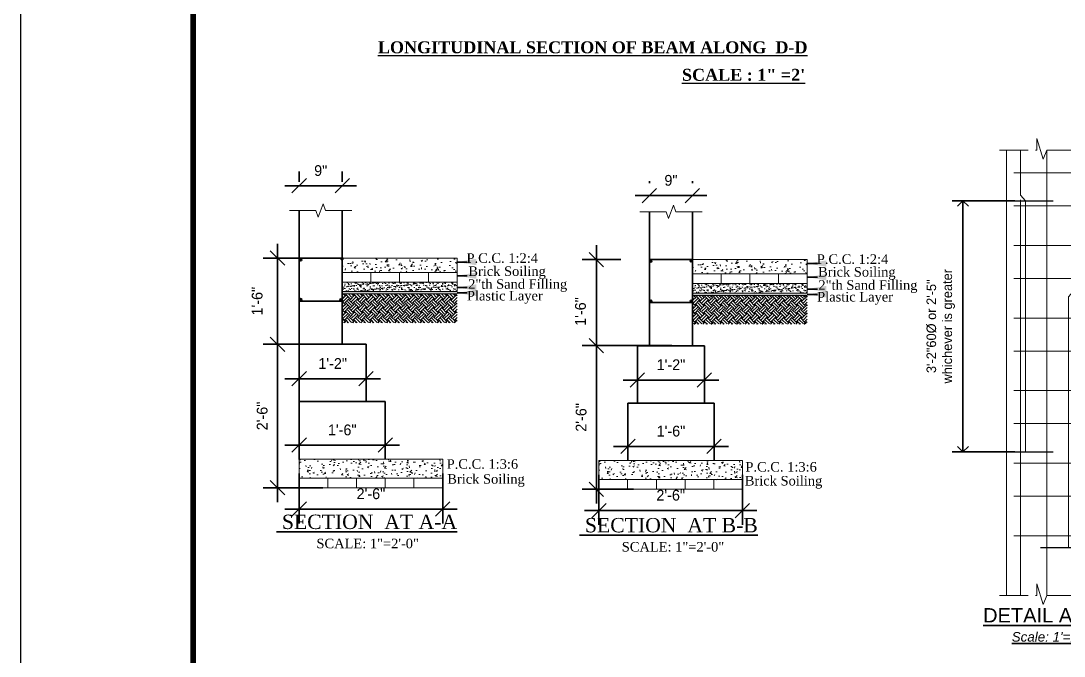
# Model space of a CAD drawing. Header units: inches. Extents: x -9998782 to 66725, y -6520505 to 8308.
# Drawn here: x -4996473 to -4995601, y -3258970 to -3258439 of the extents above; entities that cross this region are included whole.
import ezdxf
from ezdxf.enums import TextEntityAlignment as Align

# ---------------------------------------------------------------- set-up
doc = ezdxf.new("R2010")
doc.units = ezdxf.units.IN
doc.header["$LTSCALE"] = 2
doc.header["$MEASUREMENT"] = 0
doc.header["$PDMODE"] = 34
doc.linetypes.add('ACAD_ISO02W100', pattern=[15, 12, -3])
doc.linetypes.add('DASHDOTX2', pattern=[50.8, 25.4, -12.7, 0, -12.7])
doc.layers.get('0').update_dxf_attribs({"linetype": 'CONTINUOUS'})
doc.layers.get('DEFPOINTS').update_dxf_attribs({"color": 141, "linetype": 'CONTINUOUS'})
for name, color, linetype, lineweight in [('CEN_LINE', 131, 'DASHDOTX2', 13), ('DIM_LINE', 173, 'CONTINUOUS', 20), ('HATCH', 60, 'ACAD_ISO02W100', 13), ('OUTLINE', 1, 'CONTINUOUS', 25), ('Rebars', 1, 'CONTINUOUS', 13), ('STIRRUPS', 14, 'CONTINUOUS', 18), ('TEXT', 181, 'CONTINUOUS', 25), ('texts', 152, 'CONTINUOUS', 35), ('TRENCH', 1, 'CONTINUOUS', 35), ('WALL ELV', 20, 'CONTINUOUS', 20), ('WALL SEC', 2, 'CONTINUOUS', 35)]:
    doc.layers.add(name, color=color, linetype=linetype, lineweight=lineweight)
doc.layers.add('DIM', color=5, linetype='CONTINUOUS')
doc.styles.add('Capt 1', font='arial.ttf', dxfattribs={"height": 12})
doc.styles.add('NIR', font='COPRGTL.TTF')
doc.styles.add('ordinary', font='times.ttf')
doc.styles.add('PRABIN', font='BKANT.TTF', dxfattribs={"height": 8})
doc.styles.add('STYLE1', font='arialbd.ttf')
doc.styles.add('TIMES', font='times.ttf')
doc.dimstyles.new("Copy of S-2'", dxfattribs={"dimscale": 96, "dimtxt": 9, "dimasz": 0.09375, "dimexe": 0.09375, "dimexo": 0.09375, "dimgap": 0.0625, "dimtad": 1, "dimdec": 0, "dimlfac": 0.25, "dimzin": 3, "dimdsep": 46, "dimlunit": 3, "dimtxsty": 'PRABIN', "dimblk": 'OPEN90', "dimcen": 0.09375, "dimdle": 0.09375, "dimclrd": 256, "dimclre": 34, "dimclrt": 256, "dimadec": 0, "dimazin": 1, "dimtfac": 1, "dimtdec": 0, "dimtix": 1, "dimtmove": 0, "dimatfit": 3, "dimldrblk": 'DOTSMALL', "dimfxl": 1, "dimtolj": 1, "dimtzin": 1, "dimarcsym": 0})
doc.dimstyles.new('nir', dxfattribs={"dimtxt": 7, "dimasz": 3, "dimexe": 3, "dimexo": 3, "dimgap": 2, "dimtad": 1, "dimdec": 0, "dimzin": 3, "dimlunit": 4, "dimtxsty": 'TIMES', "dimblk": 'OBLIQUE', "dimcen": 2.5, "dimdle": 3, "dimclrt": 3, "dimadec": 0, "dimazin": 0, "dimtfac": 1, "dimtdec": 0, "dimtmove": 2, "dimatfit": 3, "dimfxl": 1, "dimarcsym": 0})
doc.dimstyles.new('nir 96', dxfattribs={"dimscale": 4, "dimtxt": 1.75, "dimasz": 1, "dimexe": 1, "dimexo": 2, "dimgap": 0.5, "dimtad": 1, "dimdec": 0, "dimzin": 3, "dimlunit": 4, "dimtxsty": 'ordinary', "dimblk": 'DOT', "dimcen": 2.5, "dimdle": 3, "dimclrt": 3, "dimadec": 0, "dimazin": 0, "dimtfac": 1, "dimtdec": 0, "dimtix": 1, "dimtmove": 2, "dimatfit": 3, "dimfxl": 3, "dimfxlon": 1, "dimarcsym": 0})

# ---------------------------------------------------------------- blocks, each defined once
blk = doc.blocks.new('_Open90')
at = {"color": 0, "linetype": 'ByBlock', "lineweight": -2}
for p, q in [((0, 0), (-1, 0)), ((-0.5, 0.5), (0, 0)), ((0, 0), (-0.5, -0.5))]:
    blk.add_line(p, q, dxfattribs=at)
blk = doc.blocks.new('*D88')
at = {"layer": 'DEFPOINTS', "color": 0, "lineweight": 35, "transparency": 16777216}
for p in [(91107.77, -154925.31), (91176.36, -154925.31), (91107.77, -155135.3)]:
    blk.add_point(p, dxfattribs=at)
at = {"layer": 'DIM', "color": 34, "lineweight": -2, "transparency": 16777216}
for p, q in [((91116.77, -154925.31), (91185.36, -154925.31)), ((91116.77, -155135.3), (91185.36, -155135.3))]:
    blk.add_line(p, q, dxfattribs=at)
at = {"layer": 'DIM', "lineweight": -2, "transparency": 16777216}
blk.add_line((91176.36, -155126.3), (91176.36, -154934.31), dxfattribs=at)
at = {"layer": 'DIM', "lineweight": -2, "transparency": 16777216, "xscale": 9, "yscale": 9, "zscale": 9}
for p, rotation in [((91176.36, -154925.31), 90), ((91176.36, -155135.3), 270)]:
    blk.add_blockref('_Open90', p, dxfattribs=dict(at, rotation=rotation))
at = {"layer": 'DIM', "transparency": 16777216, "insert": (91157.72, -155030.31), "char_height": 8, "attachment_point": 5, "rotation": 90, "style": 'PRABIN'}
blk.add_mtext('\\A1;(Ld) 3\'-2"60%%C or 2\'-5" \\Pwhichever is greater', dxfattribs=at)
blk = doc.blocks.new('_DOTSMALL')
at = {"color": 0, "linetype": 'ByBlock', "const_width": 0.5}
blk.add_lwpolyline([(-0.0625, 0, 1), (0.0625, 0, 1)], format="xyb", close=True, dxfattribs=at)
blk = doc.blocks.new('*D89')
at = {"layer": 'DEFPOINTS', "color": 0, "lineweight": 35, "transparency": 16777216}
for p in [(91019.78, -154849.42), (91072.05, -154849.42), (91072.05, -155059.4)]:
    blk.add_point(p, dxfattribs=at)
at = {"layer": 'DIM', "color": 34, "lineweight": -2, "transparency": 16777216}
for p, q in [((91063.05, -154849.42), (91010.78, -154849.42)), ((91063.05, -155059.4), (91010.78, -155059.4))]:
    blk.add_line(p, q, dxfattribs=at)
at = {"layer": 'DIM', "lineweight": -2, "transparency": 16777216}
blk.add_line((91019.78, -155050.4), (91019.78, -154858.42), dxfattribs=at)
at = {"layer": 'DIM', "lineweight": -2, "transparency": 16777216, "xscale": 9, "yscale": 9, "zscale": 9}
for p, rotation in [((91019.78, -154849.42), 90), ((91019.78, -155059.4), 270)]:
    blk.add_blockref('_Open90', p, dxfattribs=dict(at, rotation=rotation))
at = {"layer": 'DIM', "transparency": 16777216, "insert": (91001.19, -154954.41), "char_height": 8, "attachment_point": 5, "rotation": 90, "style": 'PRABIN'}
blk.add_mtext('\\A1;3\'-2"60%%C or 2\'-5" \\Pwhichever is greater', dxfattribs=at)
blk = doc.blocks.new('_Oblique')
at = {"color": 0, "linetype": 'ByBlock', "lineweight": -2}
blk.add_line((-0.5, -0.5), (0.5, 0.5), dxfattribs=at)
blk = doc.blocks.new('*D65')
at = {"layer": 'DEFPOINTS', "color": 0, "transparency": 16777216}
for p in [(64254.59, -81182.21), (64245.59, -81185.62), (64254.59, -81185.62)]:
    blk.add_point(p, dxfattribs=at)
at = {"layer": 'DIM_LINE', "color": 0, "lineweight": -2, "transparency": 16777216}
for p, q in [((64245.59, -81179.62), (64245.59, -81179.21)), ((64254.59, -81179.62), (64254.59, -81179.21)), ((64242.59, -81182.21), (64257.59, -81182.21))]:
    blk.add_line(p, q, dxfattribs=at)
at = {"layer": 'DIM_LINE', "color": 0, "lineweight": -2, "transparency": 16777216, "xscale": 3, "yscale": 3, "zscale": 3, "rotation": 180}
blk.add_blockref('_Oblique', (64245.59, -81182.21), dxfattribs=at)
at = {"layer": 'DIM_LINE', "color": 0, "lineweight": -2, "transparency": 16777216, "xscale": 3, "yscale": 3, "zscale": 3}
blk.add_blockref('_Oblique', (64254.59, -81182.21), dxfattribs=at)
at = {"layer": 'DIM_LINE', "color": 3, "transparency": 16777216, "insert": (64250.09, -81179.05), "char_height": 2.25, "attachment_point": 5, "style": 'NIR'}
blk.add_mtext('9"', dxfattribs=at)
blk = doc.blocks.new('*D57')
at = {"layer": 'DEFPOINTS', "color": 0, "transparency": 16777216}
for p in [(64234.52, -81195.59), (64245.59, -81195.59), (64245.34, -81213.59)]:
    blk.add_point(p, dxfattribs=at)
at = {"layer": 'DIM_LINE', "color": 0, "lineweight": -2, "transparency": 16777216}
for p, q in [((64234.52, -81216.59), (64234.52, -81192.59)), ((64239.59, -81195.59), (64231.52, -81195.59)), ((64239.34, -81213.59), (64231.52, -81213.59))]:
    blk.add_line(p, q, dxfattribs=at)
at = {"layer": 'DIM_LINE', "color": 0, "lineweight": -2, "transparency": 16777216, "xscale": 3, "yscale": 3, "zscale": 3}
for p, rotation in [((64234.52, -81195.59), 90), ((64234.52, -81213.59), 270)]:
    blk.add_blockref('_Oblique', p, dxfattribs=dict(at, rotation=rotation))
at = {"layer": 'DIM_LINE', "color": 3, "transparency": 16777216, "insert": (64231.19, -81206.46), "char_height": 2.25, "attachment_point": 5, "rotation": 90, "style": 'NIR'}
blk.add_mtext('1\'-6"', dxfattribs=at)
blk = doc.blocks.new('*D58')
at = {"layer": 'DEFPOINTS', "color": 0, "transparency": 16777216}
for p in [(64235.04, -81234.61), (64265.04, -81234.61), (64265.04, -81248.06)]:
    blk.add_point(p, dxfattribs=at)
at = {"layer": 'DIM_LINE', "color": 0, "lineweight": -2, "transparency": 16777216}
for p, q in [((64235.04, -81240.61), (64235.04, -81251.06)), ((64265.04, -81240.61), (64265.04, -81251.06)), ((64232.04, -81248.06), (64268.04, -81248.06))]:
    blk.add_line(p, q, dxfattribs=at)
at = {"layer": 'DIM_LINE', "color": 0, "lineweight": -2, "transparency": 16777216, "xscale": 3, "yscale": 3, "zscale": 3, "rotation": 180}
blk.add_blockref('_Oblique', (64235.04, -81248.06), dxfattribs=at)
at = {"layer": 'DIM_LINE', "color": 0, "lineweight": -2, "transparency": 16777216, "xscale": 3, "yscale": 3, "zscale": 3}
blk.add_blockref('_Oblique', (64265.04, -81248.06), dxfattribs=at)
at = {"layer": 'DIM_LINE', "color": 3, "transparency": 16777216, "insert": (64250.04, -81244.86), "char_height": 2.25, "attachment_point": 5, "style": 'NIR'}
blk.add_mtext('2\'-6"', dxfattribs=at)
blk = doc.blocks.new('*D59')
at = {"layer": 'DEFPOINTS', "color": 0, "transparency": 16777216}
for p in [(64256.3, -81213.59), (64234.52, -81243.59), (64248.25, -81243.59)]:
    blk.add_point(p, dxfattribs=at)
at = {"layer": 'DIM_LINE', "color": 0, "lineweight": -2, "transparency": 16777216}
for p, q in [((64234.52, -81210.59), (64234.52, -81246.59)), ((64250.3, -81213.59), (64231.52, -81213.59)), ((64242.25, -81243.59), (64231.52, -81243.59))]:
    blk.add_line(p, q, dxfattribs=at)
at = {"layer": 'DIM_LINE', "color": 0, "lineweight": -2, "transparency": 16777216, "xscale": 3, "yscale": 3, "zscale": 3}
for p, rotation in [((64234.52, -81213.59), 90), ((64234.52, -81243.59), 270)]:
    blk.add_blockref('_Oblique', p, dxfattribs=dict(at, rotation=rotation))
at = {"layer": 'DIM_LINE', "color": 3, "transparency": 16777216, "insert": (64231.32, -81228.59), "char_height": 2.25, "attachment_point": 5, "rotation": 90, "style": 'NIR'}
blk.add_mtext('2\'-6"', dxfattribs=at)
blk = doc.blocks.new('_Dot')
at = {"layer": 'TEXT', "color": 0, "lineweight": -2}
blk.add_line((-0.5, 0), (-1, 0), dxfattribs=at)
at = {"layer": 'TEXT', "color": 0, "const_width": 0.5}
blk.add_lwpolyline([(-0.25, 0, 1), (0.25, 0, 1)], format="xyb", close=True, dxfattribs=at)
blk = doc.blocks.new('*D60')
at = {"layer": 'DEFPOINTS', "color": 0, "transparency": 16777216}
for p in [(64243.09, -81213.55), (64257.09, -81213.55), (64257.09, -81220.78)]:
    blk.add_point(p, dxfattribs=at)
at = {"layer": 'DIM_LINE', "color": 0, "lineweight": -2, "transparency": 16777216}
for p, q in [((64240.09, -81220.78), (64260.09, -81220.78)), ((64243.09, -81219.55), (64243.09, -81223.78)), ((64257.09, -81219.55), (64257.09, -81223.78))]:
    blk.add_line(p, q, dxfattribs=at)
at = {"layer": 'DIM_LINE', "color": 0, "lineweight": -2, "transparency": 16777216, "xscale": 3, "yscale": 3, "zscale": 3, "rotation": 180}
blk.add_blockref('_Oblique', (64243.09, -81220.78), dxfattribs=at)
at = {"layer": 'DIM_LINE', "color": 0, "lineweight": -2, "transparency": 16777216, "xscale": 3, "yscale": 3, "zscale": 3}
blk.add_blockref('_Oblique', (64257.09, -81220.78), dxfattribs=at)
at = {"layer": 'DIM_LINE', "color": 3, "transparency": 16777216, "insert": (64250.09, -81217.58), "char_height": 2.25, "attachment_point": 5, "style": 'NIR'}
blk.add_mtext('1\'-2"', dxfattribs=at)
blk = doc.blocks.new('*D61')
at = {"layer": 'DEFPOINTS', "color": 0, "transparency": 16777216}
for p in [(64241.09, -81225.55), (64259.09, -81225.55), (64259.09, -81234.64)]:
    blk.add_point(p, dxfattribs=at)
at = {"layer": 'DIM_LINE', "color": 0, "lineweight": -2, "transparency": 16777216}
for p, q in [((64241.09, -81231.55), (64241.09, -81237.64)), ((64259.09, -81231.55), (64259.09, -81237.64)), ((64238.09, -81234.64), (64262.09, -81234.64))]:
    blk.add_line(p, q, dxfattribs=at)
at = {"layer": 'DIM_LINE', "color": 0, "lineweight": -2, "transparency": 16777216, "xscale": 3, "yscale": 3, "zscale": 3, "rotation": 180}
blk.add_blockref('_Oblique', (64241.09, -81234.64), dxfattribs=at)
at = {"layer": 'DIM_LINE', "color": 0, "lineweight": -2, "transparency": 16777216, "xscale": 3, "yscale": 3, "zscale": 3}
blk.add_blockref('_Oblique', (64259.09, -81234.64), dxfattribs=at)
at = {"layer": 'DIM_LINE', "color": 3, "transparency": 16777216, "insert": (64250.09, -81231.47), "char_height": 2.25, "attachment_point": 5, "style": 'NIR'}
blk.add_mtext('1\'-6"', dxfattribs=at)
blk = doc.blocks.new('*D66')
at = {"layer": 'DEFPOINTS', "color": 0, "transparency": 16777216}
for p in [(64181.38, -81180.18), (64172.38, -81185.32), (64181.38, -81185.32)]:
    blk.add_point(p, dxfattribs=at)
at = {"layer": 'DIM_LINE', "color": 0, "lineweight": -2, "transparency": 16777216}
for p, q in [((64172.38, -81179.32), (64172.38, -81177.18)), ((64181.38, -81179.32), (64181.38, -81177.18)), ((64169.38, -81180.18), (64184.38, -81180.18))]:
    blk.add_line(p, q, dxfattribs=at)
at = {"layer": 'DIM_LINE', "color": 0, "lineweight": -2, "transparency": 16777216, "xscale": 3, "yscale": 3, "zscale": 3, "rotation": 180}
blk.add_blockref('_Oblique', (64172.38, -81180.18), dxfattribs=at)
at = {"layer": 'DIM_LINE', "color": 0, "lineweight": -2, "transparency": 16777216, "xscale": 3, "yscale": 3, "zscale": 3}
blk.add_blockref('_Oblique', (64181.38, -81180.18), dxfattribs=at)
at = {"layer": 'DIM_LINE', "color": 3, "transparency": 16777216, "insert": (64176.88, -81177.01), "char_height": 2.25, "attachment_point": 5, "style": 'NIR'}
blk.add_mtext('9"', dxfattribs=at)
blk = doc.blocks.new('*D62')
at = {"layer": 'DEFPOINTS', "color": 0, "transparency": 16777216}
for p in [(64191.4, -81213.29), (64167.85, -81243.29), (64183.34, -81243.29)]:
    blk.add_point(p, dxfattribs=at)
at = {"layer": 'DIM_LINE', "color": 0, "lineweight": -2, "transparency": 16777216}
for p, q in [((64167.85, -81210.29), (64167.85, -81246.29)), ((64185.4, -81213.29), (64164.85, -81213.29)), ((64177.34, -81243.29), (64164.85, -81243.29))]:
    blk.add_line(p, q, dxfattribs=at)
at = {"layer": 'DIM_LINE', "color": 0, "lineweight": -2, "transparency": 16777216, "xscale": 3, "yscale": 3, "zscale": 3}
for p, rotation in [((64167.85, -81213.29), 90), ((64167.85, -81243.29), 270)]:
    blk.add_blockref('_Oblique', p, dxfattribs=dict(at, rotation=rotation))
at = {"layer": 'DIM_LINE', "color": 3, "transparency": 16777216, "insert": (64164.66, -81228.29), "char_height": 2.25, "attachment_point": 5, "rotation": 90, "style": 'NIR'}
blk.add_mtext('2\'-6"', dxfattribs=at)
blk = doc.blocks.new('*D63')
at = {"layer": 'DEFPOINTS', "color": 0, "transparency": 16777216}
for p in [(64172.38, -81234.31), (64202.38, -81234.31), (64202.38, -81247.76)]:
    blk.add_point(p, dxfattribs=at)
at = {"layer": 'DIM_LINE', "color": 0, "lineweight": -2, "transparency": 16777216}
for p, q in [((64172.38, -81240.31), (64172.38, -81250.76)), ((64202.38, -81240.31), (64202.38, -81250.76)), ((64169.38, -81247.76), (64205.38, -81247.76))]:
    blk.add_line(p, q, dxfattribs=at)
at = {"layer": 'DIM_LINE', "color": 0, "lineweight": -2, "transparency": 16777216, "xscale": 3, "yscale": 3, "zscale": 3, "rotation": 180}
blk.add_blockref('_Oblique', (64172.38, -81247.76), dxfattribs=at)
at = {"layer": 'DIM_LINE', "color": 0, "lineweight": -2, "transparency": 16777216, "xscale": 3, "yscale": 3, "zscale": 3}
blk.add_blockref('_Oblique', (64202.38, -81247.76), dxfattribs=at)
at = {"layer": 'DIM_LINE', "color": 3, "transparency": 16777216, "insert": (64187.38, -81244.56), "char_height": 2.25, "attachment_point": 5, "style": 'NIR'}
blk.add_mtext('2\'-6"', dxfattribs=at)
blk = doc.blocks.new('*D64')
at = {"layer": 'DEFPOINTS', "color": 0, "transparency": 16777216}
for p in [(64167.85, -81195.29), (64182.93, -81195.29), (64180.43, -81213.29)]:
    blk.add_point(p, dxfattribs=at)
at = {"layer": 'DIM_LINE', "color": 0, "lineweight": -2, "transparency": 16777216}
for p, q in [((64167.85, -81216.29), (64167.85, -81192.29)), ((64176.93, -81195.29), (64164.85, -81195.29)), ((64174.43, -81213.29), (64164.85, -81213.29))]:
    blk.add_line(p, q, dxfattribs=at)
at = {"layer": 'DIM_LINE', "color": 0, "lineweight": -2, "transparency": 16777216, "xscale": 3, "yscale": 3, "zscale": 3}
for p, rotation in [((64167.85, -81195.29), 90), ((64167.85, -81213.29), 270)]:
    blk.add_blockref('_Oblique', p, dxfattribs=dict(at, rotation=rotation))
at = {"layer": 'DIM_LINE', "color": 3, "transparency": 16777216, "insert": (64163.61, -81204.29), "char_height": 2.25, "attachment_point": 5, "rotation": 90, "style": 'NIR'}
blk.add_mtext('1\'-6"', dxfattribs=at)
blk = doc.blocks.new('*D67')
at = {"layer": 'DEFPOINTS', "color": 0, "transparency": 16777216}
for p in [(64172.38, -81213.29), (64186.38, -81213.29), (64186.38, -81220.52)]:
    blk.add_point(p, dxfattribs=at)
at = {"layer": 'DIM_LINE', "color": 0, "lineweight": -2, "transparency": 16777216}
for p, q in [((64169.38, -81220.52), (64189.38, -81220.52)), ((64172.38, -81219.29), (64172.38, -81223.52)), ((64186.38, -81219.29), (64186.38, -81223.52))]:
    blk.add_line(p, q, dxfattribs=at)
at = {"layer": 'DIM_LINE', "color": 0, "lineweight": -2, "transparency": 16777216, "xscale": 3, "yscale": 3, "zscale": 3, "rotation": 180}
blk.add_blockref('_Oblique', (64172.38, -81220.52), dxfattribs=at)
at = {"layer": 'DIM_LINE', "color": 0, "lineweight": -2, "transparency": 16777216, "xscale": 3, "yscale": 3, "zscale": 3}
blk.add_blockref('_Oblique', (64186.38, -81220.52), dxfattribs=at)
at = {"layer": 'DIM_LINE', "color": 3, "transparency": 16777216, "insert": (64179.38, -81217.32), "char_height": 2.25, "attachment_point": 5, "style": 'NIR'}
blk.add_mtext('1\'-2"', dxfattribs=at)
blk = doc.blocks.new('*D68')
at = {"layer": 'DEFPOINTS', "color": 0, "transparency": 16777216}
for p in [(64172.38, -81225.29), (64190.38, -81225.29), (64190.38, -81234.38)]:
    blk.add_point(p, dxfattribs=at)
at = {"layer": 'DIM_LINE', "color": 0, "lineweight": -2, "transparency": 16777216}
for p, q in [((64172.38, -81231.29), (64172.38, -81237.38)), ((64190.38, -81231.29), (64190.38, -81237.38)), ((64169.38, -81234.38), (64193.38, -81234.38))]:
    blk.add_line(p, q, dxfattribs=at)
at = {"layer": 'DIM_LINE', "color": 0, "lineweight": -2, "transparency": 16777216, "xscale": 3, "yscale": 3, "zscale": 3, "rotation": 180}
blk.add_blockref('_Oblique', (64172.38, -81234.38), dxfattribs=at)
at = {"layer": 'DIM_LINE', "color": 0, "lineweight": -2, "transparency": 16777216, "xscale": 3, "yscale": 3, "zscale": 3}
blk.add_blockref('_Oblique', (64190.38, -81234.38), dxfattribs=at)
at = {"layer": 'DIM_LINE', "color": 3, "transparency": 16777216, "insert": (64181.38, -81231.21), "char_height": 2.25, "attachment_point": 5, "style": 'NIR'}
blk.add_mtext('1\'-6"', dxfattribs=at)
blk = doc.blocks.new('WEDF')
at = {"layer": 'DIM'}
for p, q in [((91027.55, -154849.42), (91095.3, -154849.42)), ((91027.55, -155059.4), (91095.3, -155059.4)), ((91152.42, -155139.77), (91084.66, -155139.77))]:
    blk.add_line(p, q, dxfattribs=at)
at = {"layer": 'HATCH'}
for p, q in [((91081.64, -154807.32), (91081.64, -154797.42)), ((91081.64, -154797.42), (91086.74, -154814.71)), ((91050.36, -154807.32), (91081.64, -154807.32)), ((91086.74, -154814.71), (91089.91, -154807.32)), ((91089.91, -154807.32), (91129.46, -154807.32)), ((91081.64, -155179.59), (91081.64, -155169.69)), ((91081.64, -155169.69), (91086.74, -155186.98)), ((91050.36, -155179.59), (91081.64, -155179.59)), ((91086.74, -155186.98), (91089.91, -155179.59)), ((91089.91, -155179.59), (91129.46, -155179.59))]:
    blk.add_line(p, q, dxfattribs=at)
at = {"layer": 'OUTLINE', "lineweight": 18, "ltscale": 0.1}
for p, q in [((91056.14, -154807.32), (91056.14, -155179.59)), ((91123.76, -154807.32), (91123.76, -155179.59))]:
    blk.add_line(p, q, dxfattribs=at)
at = {"layer": 'Rebars'}
for p, q in [((91067.87, -154807.32), (91067.87, -154844.86)), ((91089.98, -155179.59), (91089.98, -154807.32)), ((91112.03, -154807.32), (91112.03, -154925.31)), ((91072.05, -154849.42), (91067.87, -154844.86)), ((91067.87, -154848.66), (91067.87, -155179.59)), ((91072.05, -154849.42), (91072.05, -155059.4)), ((91107.92, -154929.79), (91112.03, -154925.31)), ((91107.92, -154929.79), (91107.92, -155139.77)), ((91112.03, -154929.78), (91112.03, -155179.59))]:
    blk.add_line(p, q, dxfattribs=at)
at = {"layer": 'STIRRUPS', "ltscale": 0.1}
for p, q in [((91062.27, -154826.08), (91117.55, -154826.08)), ((91062.27, -154853.68), (91117.55, -154853.68)), ((91062.27, -154886.8), (91117.55, -154886.8)), ((91062.27, -154914.4), (91117.55, -154914.4)), ((91062.27, -154947.52), (91117.55, -154947.52)), ((91062.27, -154975.12), (91117.55, -154975.12)), ((91062.27, -155008.24), (91117.55, -155008.24)), ((91062.27, -155035.84), (91117.55, -155035.84)), ((91062.27, -155068.96), (91117.55, -155068.96)), ((91062.27, -155096.56), (91117.55, -155096.56)), ((91062.27, -155129.68), (91117.55, -155129.68))]:
    blk.add_line(p, q, dxfattribs=at)
at = {"layer": 'texts', "ltscale": 0.1, "insert": (91096.2, -155204.13), "char_height": 12, "width": 399.2872, "attachment_point": 5, "style": 'Capt 1'}
blk.add_mtext('{\\LDETAIL AT C-C\\P\\fArial|b0|i1|c0|p34;\\H0.66667x;Scale: 1\'=1\'-0"}', dxfattribs=at)
at = {"layer": 'DIM'}
for p1, p2, distance, text, picture, middle in [((91072.05, -155059.4), (91072.05, -154849.42), 52.27, '3\'-2"60%%C or 2\'-5" \\Pwhichever is greater', '*D89', (91001.19, -154954.41)), ((91107.77, -155135.3), (91107.77, -154925.31), -68.59, '(Ld) 3\'-2"60%%C or 2\'-5" \\Pwhichever is greater', '*D88', (91157.72, -155030.31))]:
    dim = blk.add_aligned_dim(p1=p1, p2=p2, distance=distance, text=text, dimstyle="Copy of S-2'", dxfattribs=at)
    dim.commit()
    dim.dimension.update_dxf_attribs({"geometry": picture, "text_midpoint": middle})
blk = doc.blocks.new('footing wall sec')
for points in [[(69693.35, -69349.55), (69693.35, -69350.05), (69717.35, -69350.05), (69717.35, -69349.55)], [(69766.56, -69349.86), (69766.56, -69350.36), (69790.56, -69350.36), (69790.56, -69349.86)]]:
    blk.add_hatch(color=256).paths.add_polyline_path(points)
h = blk.add_hatch()
h.set_pattern_fill('EARTH', color=256, scale=5, angle=45, style=0)
h.set_pattern_definition([(45, (-38344.1494, -75461.1295), (1e-16, 1.767766953), [1.25, -1.25]), (45, (-38344.4808, -75460.798), (1e-16, 1.767766953), [1.25, -1.25]), (45, (-38344.8123, -75460.4666), (1e-16, 1.767766953), [1.25, -1.25]), (135, (-38344.8123, -75460.2456), (-1.767766953, 2e-16), [1.25, -1.25]), (135, (-38344.4808, -75459.9141), (-1.767766953, 2e-16), [1.25, -1.25]), (135, (-38344.1494, -75459.5827), (-1.767766953, 2e-16), [1.25, -1.25])])
h.paths.add_polyline_path([(69717.35, -69350.05), (69693.35, -69350.05), (69693.35, -69356.05), (69717.35, -69356.05)])
h = blk.add_hatch()
h.set_pattern_fill('EARTH', color=256, scale=5, angle=45, style=0)
h.set_pattern_definition([(45, (-38270.9353, -75461.4342), (1e-16, 1.767766953), [1.25, -1.25]), (45, (-38271.2668, -75461.1028), (1e-16, 1.767766953), [1.25, -1.25]), (45, (-38271.5982, -75460.7713), (1e-16, 1.767766953), [1.25, -1.25]), (135, (-38271.5982, -75460.5503), (-1.767766953, 2e-16), [1.25, -1.25]), (135, (-38271.2668, -75460.2189), (-1.767766953, 2e-16), [1.25, -1.25]), (135, (-38270.9353, -75459.8874), (-1.767766953, 2e-16), [1.25, -1.25])])
h.paths.add_polyline_path([(69790.56, -69350.36), (69766.56, -69350.36), (69766.56, -69356.36), (69790.56, -69356.36)])
at = {"layer": 'CEN_LINE'}
blk.add_hatch(color=256, dxfattribs=at).paths.add_polyline_path([(69693.06, -69342.67, 1), (69693.56, -69342.67, 1)])
at = {"layer": 'HATCH'}
h = blk.add_hatch(dxfattribs=at)
h.set_pattern_fill('AR-CONC', color=256, scale=0.5, style=0)
h.set_pattern_definition([(50, (73626.056, -86697.935), (3.5863009, -0.31376067), [0.375, -4.125]), (355, (73626.056, -86697.935), (-0.6937567, 3.7609607), [0.3, -3.3]), (100.4514, (73626.355, -86697.9612), (2.8925469, 3.4471977), [0.31870095, -3.50571056]), (46.1842, (73626.056, -86696.935), (5.3362052, -0.8275951), [0.5625, -6.1875]), (96.6356, (73626.501, -86697.004), (4.6733135, 4.8705894), [0.4780514, -5.258565]), (351.1842, (73626.056, -86696.935), (4.6733097, 4.870593), [0.45, -4.95]), (21, (73626.556, -86697.185), (2.98453526, -2.01309445), [0.375, -4.125]), (326, (73626.556, -86697.185), (1.21657666, 3.6257502), [0.3, -3.3]), (71.4514, (73626.805, -86697.3528), (4.20111314, 1.6126525), [0.31870095, -3.50571056]), (37.5, (73626.0561, -86697.935), (0.06079928, 1.66446927), [0, -3.26, 0, -3.35, 0, -3.3125]), (7.5, (73626.0561, -86697.935), (1.31534769, 1.97205856), [0, -1.91, 0, -3.185, 0, -1.2625]), (327.5, (73624.9411, -86697.935), (2.66911218, -0.11277436), [0, -1.25, 0, -3.9, 0, -5.175]), (317.5, (73624.4411, -86697.935), (2.91593085, 0.5005249), [0, -1.625, 0, -2.59, 0, -3.675])])
h.paths.add_polyline_path([(69717.35, -69342.55), (69693.53, -69342.55, -0.123396), (69693.56, -69342.67, -0.371393), (69693.35, -69342.92), (69693.35, -69345.55), (69717.35, -69345.55)])
h = blk.add_hatch(dxfattribs=at)
h.set_pattern_fill('AR-CONC', color=256, scale=0.5, style=0)
h.set_pattern_definition([(50, (73699.2702, -86698.2398), (3.5863009, -0.31376067), [0.375, -4.125]), (355, (73699.27, -86698.2398), (-0.6937567, 3.7609607), [0.3, -3.3]), (100.4514, (73699.569, -86698.266), (2.8925469, 3.4471977), [0.31870095, -3.50571056]), (46.1842, (73699.27, -86697.24), (5.3362052, -0.8275951), [0.5625, -6.1875]), (96.6356, (73699.715, -86697.309), (4.6733135, 4.8705894), [0.4780514, -5.258565]), (351.1842, (73699.27, -86697.24), (4.6733097, 4.870593), [0.45, -4.95]), (21, (73699.7702, -86697.4898), (2.98453526, -2.01309445), [0.375, -4.125]), (326, (73699.77, -86697.4898), (1.21657666, 3.6257502), [0.3, -3.3]), (71.4514, (73700.019, -86697.6575), (4.20111314, 1.6126525), [0.31870095, -3.50571056]), (37.5, (73699.2702, -86698.2398), (0.06079928, 1.66446927), [0, -3.26, 0, -3.35, 0, -3.3125]), (7.5, (73699.2702, -86698.2398), (1.31534769, 1.97205856), [0, -1.91, 0, -3.185, 0, -1.2625]), (327.5, (73698.1552, -86698.2398), (2.66911218, -0.11277436), [0, -1.25, 0, -3.9, 0, -5.175]), (317.5, (73697.6552, -86698.2398), (2.91593085, 0.5005249), [0, -1.625, 0, -2.59, 0, -3.675])])
h.paths.add_polyline_path([(69790.56, -69342.86), (69766.75, -69342.86, -0.123396), (69766.78, -69342.97, -0.371393), (69766.56, -69343.22), (69766.56, -69345.86), (69790.56, -69345.86)])
h = blk.add_hatch(dxfattribs=at)
h.set_pattern_fill('AR-CONC', color=256, scale=0.5, style=0)
h.set_pattern_definition([(50, (73636.6128, -86697.935), (3.5863009, -0.31376067), [0.375, -4.125]), (355, (73636.613, -86697.935), (-0.6937567, 3.7609607), [0.3, -3.3]), (100.4514, (73636.9117, -86697.9612), (2.8925469, 3.4471977), [0.31870095, -3.50571056]), (46.1842, (73636.613, -86696.935), (5.3362052, -0.8275951), [0.5625, -6.1875]), (96.6356, (73637.0575, -86697.004), (4.6733135, 4.8705894), [0.4780514, -5.258565]), (351.1842, (73636.613, -86696.935), (4.6733097, 4.870593), [0.45, -4.95]), (21, (73637.1128, -86697.185), (2.98453526, -2.01309445), [0.375, -4.125]), (326, (73637.113, -86697.185), (1.21657666, 3.6257502), [0.3, -3.3]), (71.4514, (73637.3616, -86697.3528), (4.20111314, 1.6126525), [0.31870095, -3.50571056]), (37.5, (73636.6128, -86697.935), (0.06079928, 1.66446927), [0, -3.26, 0, -3.35, 0, -3.3125]), (7.5, (73636.6128, -86697.935), (1.31534769, 1.97205856), [0, -1.91, 0, -3.185, 0, -1.2625]), (327.5, (73635.4978, -86697.935), (2.66911218, -0.11277436), [0, -1.25, 0, -3.9, 0, -5.175]), (317.5, (73634.9978, -86697.935), (2.91593085, 0.5005249), [0, -1.625, 0, -2.59, 0, -3.675])])
h.paths.add_polyline_path([(69714.35, -69384.55), (69684.35, -69384.55), (69684.35, -69388.55), (69714.35, -69388.55)])
h = blk.add_hatch(dxfattribs=at)
h.set_pattern_fill('AR-CONC', color=256, scale=0.5, style=0)
h.set_pattern_definition([(50, (73699.2702, -86698.2398), (3.5863009, -0.31376067), [0.375, -4.125]), (355, (73699.27, -86698.2398), (-0.6937567, 3.7609607), [0.3, -3.3]), (100.4514, (73699.569, -86698.266), (2.8925469, 3.4471977), [0.31870095, -3.50571056]), (46.1842, (73699.27, -86697.24), (5.3362052, -0.8275951), [0.5625, -6.1875]), (96.6356, (73699.715, -86697.309), (4.6733135, 4.8705894), [0.4780514, -5.258565]), (351.1842, (73699.27, -86697.24), (4.6733097, 4.870593), [0.45, -4.95]), (21, (73699.7702, -86697.4898), (2.98453526, -2.01309445), [0.375, -4.125]), (326, (73699.77, -86697.4898), (1.21657666, 3.6257502), [0.3, -3.3]), (71.4514, (73700.019, -86697.6575), (4.20111314, 1.6126525), [0.31870095, -3.50571056]), (37.5, (73699.2702, -86698.2398), (0.06079928, 1.66446927), [0, -3.26, 0, -3.35, 0, -3.3125]), (7.5, (73699.2702, -86698.2398), (1.31534769, 1.97205856), [0, -1.91, 0, -3.185, 0, -1.2625]), (327.5, (73698.1552, -86698.2398), (2.66911218, -0.11277436), [0, -1.25, 0, -3.9, 0, -5.175]), (317.5, (73697.6552, -86698.2398), (2.91593085, 0.5005249), [0, -1.625, 0, -2.59, 0, -3.675])])
h.paths.add_polyline_path([(69777.01, -69384.86), (69747.01, -69384.86), (69747.01, -69388.86), (69777.01, -69388.86)])
at = {"layer": 'WALL ELV'}
h = blk.add_hatch(dxfattribs=at)
h.set_pattern_fill('AR-SAND', color=6, scale=0.5, style=0)
h.set_pattern_definition([(37.5, (-38344.1494, -75461.1295), (-0.031496679, 0.9634118845), [0, -0.76, 0, -0.85, 0, -0.8125]), (7.5, (-38344.1494, -75461.1295), (0.884888353, 1.411073033), [0, -0.41, 0, -0.685, 0, -0.2625]), (327.5, (-38344.7644, -75461.1295), (1.557070931, 0.002829527), [0, -0.25, 0, -0.9, 0, -1.175]), (317.5, (-38344.7644, -75461.1295), (1.503063302, 0.438837782), [0, -0.125, 0, -0.59, 0, -0.675])])
h.paths.add_polyline_path([(69693.35, -69347.55), (69693.35, -69349.55), (69717.35, -69349.55), (69717.35, -69347.55)])
h = blk.add_hatch(dxfattribs=at)
h.set_pattern_fill('AR-SAND', color=6, scale=0.5, style=0)
h.set_pattern_definition([(37.5, (-38270.9353, -75461.4342), (-0.031496679, 0.9634118845), [0, -0.76, 0, -0.85, 0, -0.8125]), (7.5, (-38270.9353, -75461.4342), (0.884888353, 1.411073033), [0, -0.41, 0, -0.685, 0, -0.2625]), (327.5, (-38271.5503, -75461.4342), (1.557070931, 0.002829527), [0, -0.25, 0, -0.9, 0, -1.175]), (317.5, (-38271.5503, -75461.4342), (1.503063302, 0.438837782), [0, -0.125, 0, -0.59, 0, -0.675])])
h.paths.add_polyline_path([(69766.56, -69347.86), (69766.56, -69349.86), (69790.56, -69349.86), (69790.56, -69347.86)])
at = {"layer": 'WALL SEC'}
for points in [[(69684.4, -69342.85, 1), (69684.9, -69342.85, 1)], [(69757.57, -69343.15, 1), (69758.07, -69343.15, 1)], [(69766.05, -69343.1, 1), (69766.55, -69343.1, 1)], [(69684.39, -69351.26, 1), (69684.89, -69351.26, 1)], [(69692.88, -69351.29, 1), (69693.38, -69351.29, 1)], [(69757.6, -69351.56, 1), (69758.1, -69351.56, 1)], [(69766.09, -69351.6, 1), (69766.59, -69351.6, 1)]]:
    blk.add_hatch(color=256, dxfattribs=at).paths.add_polyline_path(points)
at = {"layer": 'CEN_LINE'}
blk.add_circle((69693.31, -69342.67), 0.25, dxfattribs=at)
at = {"layer": 'HATCH'}
blk.add_line((69755.06, -69360.86), (69744.69, -69360.86), dxfattribs=at)
at = {"layer": 'HATCH', "linetype": 'Continuous'}
for points in [[(69682.35, -69332.58), (69687.85, -69332.58), (69688.35, -69333.96), (69689.35, -69331.21), (69689.85, -69332.58), (69695.35, -69332.58)], [(69755.56, -69332.89), (69761.06, -69332.89), (69761.56, -69334.26), (69762.56, -69331.51), (69763.06, -69332.89), (69768.56, -69332.89)]]:
    blk.add_lwpolyline(points, dxfattribs=at)
at = {"layer": 'WALL ELV'}
for p, q in [((69693.35, -69342.55), (69717.35, -69342.55)), ((69717.35, -69347.55), (69717.35, -69342.55)), ((69766.56, -69342.86), (69790.56, -69342.86)), ((69790.56, -69347.86), (69790.56, -69342.86)), ((69693.35, -69345.55), (69717.35, -69345.55)), ((69699.35, -69347.55), (69699.35, -69345.55)), ((69705.35, -69347.55), (69705.35, -69345.55)), ((69711.35, -69347.55), (69711.35, -69345.55)), ((69766.56, -69345.86), (69790.56, -69345.86)), ((69772.56, -69347.86), (69772.56, -69345.86)), ((69778.56, -69347.86), (69778.56, -69345.86)), ((69784.56, -69347.86), (69784.56, -69345.86)), ((69693.35, -69347.55), (69717.35, -69347.55)), ((69717.35, -69349.55), (69717.35, -69347.55)), ((69766.56, -69347.86), (69790.56, -69347.86)), ((69790.56, -69349.86), (69790.56, -69347.86)), ((69693.35, -69349.55), (69717.35, -69349.55)), ((69693.35, -69350.05), (69717.35, -69350.05)), ((69766.56, -69349.86), (69790.56, -69349.86)), ((69766.56, -69350.36), (69790.56, -69350.36)), ((69690.41, -69372.55), (69692.41, -69372.55)), ((69684.35, -69390.55), (69684.35, -69384.55)), ((69684.35, -69384.55), (69714.35, -69384.55)), ((69714.35, -69390.55), (69714.35, -69384.55)), ((69747.01, -69384.86), (69777.01, -69384.86)), ((69747.01, -69390.86), (69747.01, -69384.86)), ((69777.01, -69390.86), (69777.01, -69384.86)), ((69684.35, -69388.55), (69714.35, -69388.55)), ((69690.35, -69390.55), (69690.35, -69388.55)), ((69696.35, -69390.55), (69696.35, -69388.55)), ((69702.35, -69390.55), (69702.35, -69388.55)), ((69708.35, -69390.55), (69708.35, -69388.55)), ((69684.35, -69390.55), (69714.35, -69390.55)), ((69747.01, -69388.86), (69777.01, -69388.86)), ((69747.01, -69390.86), (69777.01, -69390.86)), ((69753.01, -69390.86), (69753.01, -69388.86)), ((69759.01, -69390.86), (69759.01, -69388.86)), ((69765.01, -69390.86), (69765.01, -69388.86)), ((69771.01, -69390.86), (69771.01, -69388.86))]:
    blk.add_line(p, q, dxfattribs=at)
at = {"layer": 'WALL SEC'}
for p, q in [((69684.35, -69332.58), (69684.35, -69360.55)), ((69693.35, -69332.58), (69693.35, -69360.55)), ((69757.56, -69332.89), (69757.56, -69360.86)), ((69766.56, -69332.89), (69766.56, -69360.86)), ((69693.35, -69342.55), (69684.35, -69342.55)), ((69766.56, -69342.86), (69757.56, -69342.86)), ((69693.35, -69351.55), (69684.35, -69351.55)), ((69766.56, -69351.86), (69757.56, -69351.86)), ((69684.35, -69372.55), (69684.35, -69360.55)), ((69684.35, -69360.55), (69698.35, -69360.55)), ((69698.35, -69372.55), (69698.35, -69360.55)), ((69755.06, -69360.86), (69769.06, -69360.86)), ((69755.06, -69372.86), (69755.06, -69360.86)), ((69769.06, -69372.86), (69769.06, -69360.86)), ((69684.35, -69384.55), (69684.35, -69372.55)), ((69684.35, -69372.55), (69702.35, -69372.55)), ((69702.35, -69384.55), (69702.35, -69372.55)), ((69753.06, -69372.86), (69771.06, -69372.86)), ((69753.06, -69384.86), (69753.06, -69372.86)), ((69753.06, -69372.86), (69755.06, -69372.86)), ((69771.06, -69384.86), (69771.06, -69372.86))]:
    blk.add_line(p, q, dxfattribs=at)
for centre in [(69684.65, -69342.85), (69757.82, -69343.15), (69766.3, -69343.1), (69684.64, -69351.26), (69693.13, -69351.29), (69757.85, -69351.56), (69766.34, -69351.6)]:
    blk.add_circle(centre, 0.25, dxfattribs=at)
at = {"style": 'ordinary'}
for s, p in [('%%U SECTION  AT A-A', (69698.49, -69397.67)), ('%%U SECTION  AT B-B', (69761.58, -69398.37))]:
    blk.add_text(s, height=3, dxfattribs=at).set_placement(p, align=Align.MIDDLE_CENTER)
at = {"char_height": 2, "attachment_point": 1, "style": 'ordinary'}
for s, insert in [('P.C.C. 1:2:4', (69719.33, -69341.54)), ('P.C.C. 1:2:4', (69792.55, -69341.76)), ('Brick Soiling', (69719.71, -69344.28)), ('Brick Soiling', (69792.82, -69344.42)), ('2"th Sand Filling', (69719.67, -69346.96)), ('2"th Sand Filling', (69792.88, -69347.18)), ('Plastic Layer', (69719.41, -69349.41)), ('Plastic Layer', (69792.62, -69349.63)), ('P.C.C. 1:3:6', (69715.18, -69384.58)), ('P.C.C. 1:3:6', (69777.62, -69385.18)), ('Brick Soiling', (69715.31, -69387.71)), ('Brick Soiling', (69777.5, -69388.08))]:
    blk.add_mtext(s, dxfattribs=dict(at, insert=insert))
at = {"char_height": 2, "width": 108.2159, "attachment_point": 5, "style": 'ordinary'}
for insert in [(69698.67, -69402.22), (69762.49, -69402.91)]:
    blk.add_mtext('SCALE: 1"=2\'-0"', dxfattribs=dict(at, insert=insert))
at = {"layer": 'DIM_LINE'}
for base, p1, p2, picture, middle in [((69693.35, -69327.44), (69684.35, -69332.58), (69693.35, -69332.58), '*D66', (69688.85, -69324.27)), ((69766.56, -69329.48), (69757.56, -69332.89), (69766.56, -69332.89), '*D65', (69762.06, -69326.31)), ((69698.35, -69367.78), (69684.35, -69360.55), (69698.35, -69360.55), '*D67', (69691.35, -69364.59)), ((69769.06, -69368.04), (69755.06, -69360.81), (69769.06, -69360.81), '*D60', (69762.06, -69364.85)), ((69702.35, -69381.64), (69684.35, -69372.55), (69702.35, -69372.55), '*D68', (69693.35, -69378.47)), ((69771.06, -69381.9), (69753.06, -69372.81), (69771.06, -69372.81), '*D61', (69762.06, -69378.74)), ((69714.35, -69395.02), (69684.35, -69381.57), (69714.35, -69381.57), '*D63', (69699.35, -69391.82)), ((69777.01, -69395.32), (69747.01, -69381.87), (69777.01, -69381.87), '*D58', (69762.01, -69392.13))]:
    dim = blk.add_linear_dim(base=base, p1=p1, p2=p2, dimstyle='nir', override={"dimtxt": 2.25}, dxfattribs=at)
    dim.commit()
    dim.dimension.update_dxf_attribs({"geometry": picture, "text_midpoint": middle, "insert": (5511.97, 11852.74)})
for base, p1, p2, picture, middle in [((69679.82, -69342.55), (69692.41, -69360.55), (69694.91, -69342.55), '*D64', (69675.58, -69351.55)), ((69746.49, -69342.86), (69757.31, -69360.86), (69757.56, -69342.86), '*D57', (69743.16, -69353.72))]:
    dim = blk.add_linear_dim(base=base, p1=p1, p2=p2, angle=90, dimstyle='nir', override={"dimtxt": 2.25}, dxfattribs=at)
    dim.commit()
    dim.dimension.update_dxf_attribs({"geometry": picture, "text_midpoint": middle, "dimtype": 128, "insert": (5511.97, 11852.74)})
for base, p1, p2, picture, middle in [((69679.82, -69390.55), (69703.37, -69360.55), (69695.32, -69390.55), '*D62', (69676.63, -69375.55)), ((69746.49, -69390.86), (69768.28, -69360.86), (69760.22, -69390.86), '*D59', (69743.29, -69375.86))]:
    dim = blk.add_linear_dim(base=base, p1=p1, p2=p2, angle=90, dimstyle='nir', override={"dimtxt": 2.25}, dxfattribs=at)
    dim.commit()
    dim.dimension.update_dxf_attribs({"geometry": picture, "text_midpoint": middle, "insert": (5511.97, 11852.74)})
for points in [[(69717.35, -69343.37), (69719.46, -69343.37)], [(69790.56, -69343.68), (69792.68, -69343.68)], [(69717.35, -69346.23), (69719.46, -69346.23)], [(69790.56, -69346.54), (69792.68, -69346.54)], [(69717.35, -69348.7), (69719.46, -69348.7)], [(69790.56, -69349.01), (69792.68, -69349.01)], [(69717.35, -69349.83), (69719.46, -69349.83)], [(69790.56, -69350.14), (69792.68, -69350.14)]]:
    blk.add_leader(points, dimstyle='nir 96', override={"dimgap": 0.5, "dimtad": 0})

msp = doc.modelspace()

# ---------------------------------------------------------------- linework, layer by layer
msp.add_lwpolyline([(-4996473.25, -3259492.71), (-4996473.25, -3257247.67), (-4993298.45, -3257247.67), (-4993298.45, -3259492.71)], close=True)
at = {"const_width": 4.8}
msp.add_lwpolyline([(-4993346.45, -3259444.71), (-4993346.45, -3257295.67), (-4996329.25, -3257295.67), (-4996329.25, -3259444.71)], close=True, dxfattribs=at)

# ---------------------------------------------------------------- block references
at = {"color": 5, "lineweight": 35}
msp.add_blockref('WEDF', (-5086705.35, -3103740.22), dxfattribs=at)
at = {"layer": 'TRENCH', "xscale": 4, "yscale": 4, "zscale": 4}
msp.add_blockref('footing wall sec', (-5274977.96, -2981267.45), dxfattribs=at)

# ---------------------------------------------------------------- texts
at = {"layer": 'TEXT', "char_height": 10, "width": 450.6233, "attachment_point": 3, "style": 'STYLE1'}
for s, insert in [('{\\fTimes New Roman|b1|i0|c0|p18;\\LLONGITUDINAL SECTION OF BEAM ALONG  D-D}', (-4995815.55, -3258456.4)), ('{\\fTimes New Roman|b1|i0|c0|p18;\\LSCALE : 1" =2\'}', (-4995817.48, -3258479.41))]:
    msp.add_mtext(s, dxfattribs=dict(at, insert=insert))

doc.saveas('drawing.dxf')
